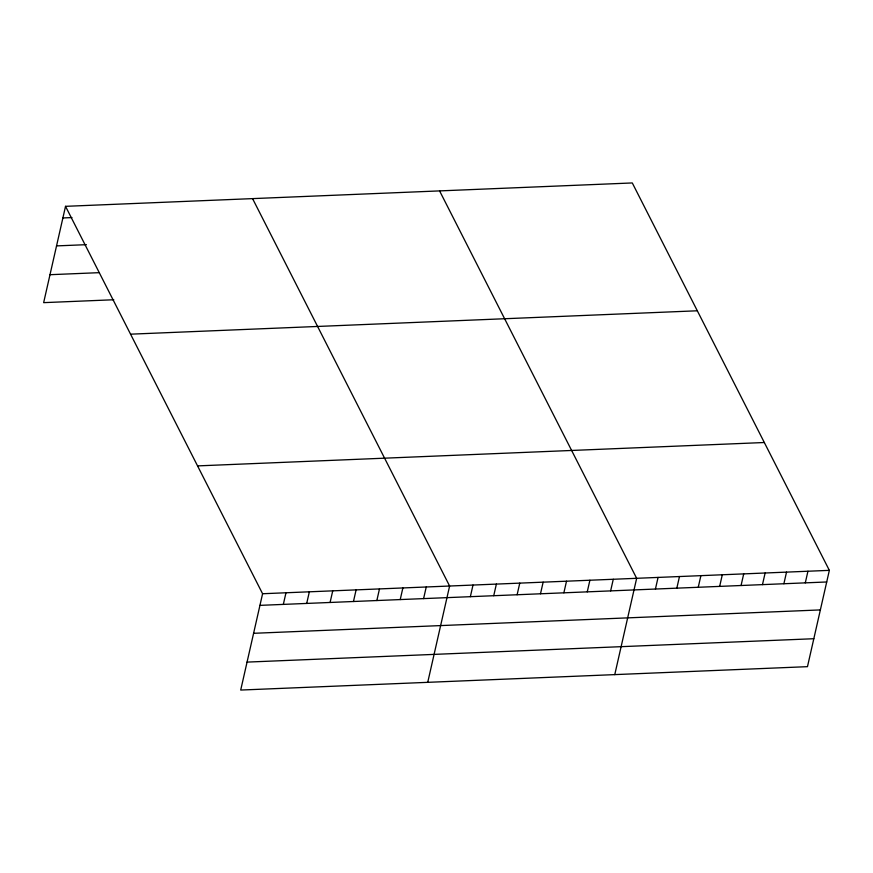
<?xml version="1.0" encoding="UTF-8"?>
<svg xmlns="http://www.w3.org/2000/svg" width="873" height="873" viewBox="0 0 873 873"><rect width="100%" height="100%" fill="white"/><g stroke="black" fill="none" stroke-linecap="round" stroke-linejoin="round"><path stroke-width="1.31" d="M65.53 206.334L262.587 593.738L240.708 690.052L807.47 666.666L829.35 570.353L632.292 182.948L65.53 206.334L43.65 302.647L113.785 299.755M283.332 604.4L285.973 592.778M306.707 603.429L309.348 591.807M330.092 602.468L332.733 590.846M353.467 601.508L356.108 589.875M376.841 600.537L379.482 588.915M400.227 599.576L402.868 587.955M423.601 598.605L426.242 586.983M427.737 682.337L449.617 586.023L252.559 198.608M470.361 596.685L473.002 585.063M493.736 595.713L496.377 584.092M517.122 594.753L519.762 583.131M540.496 593.782L543.137 582.16M563.871 592.822L566.512 581.2M587.256 591.861L589.897 580.239M610.631 590.89L613.272 579.268M614.767 674.622L636.657 578.308L439.588 190.892M655.427 589.046L658.067 577.424M676.837 588.162L679.478 576.54M698.247 587.278L700.888 575.656M719.658 586.394L722.298 574.772M741.068 585.51L743.709 573.888M762.478 584.626L765.119 573.004M783.889 583.742L786.529 572.121M805.299 582.858L807.94 571.237M62.889 217.955L71.979 217.573M56.538 245.902L86.416 244.669M50.001 274.7L99.358 272.66M130.557 334.173L697.32 310.788M197.56 465.898L764.322 442.513M262.587 593.738L829.35 570.353M259.947 605.36L826.709 581.975M253.596 633.307L820.358 609.921M247.059 662.105L813.822 638.72"/></g></svg>
